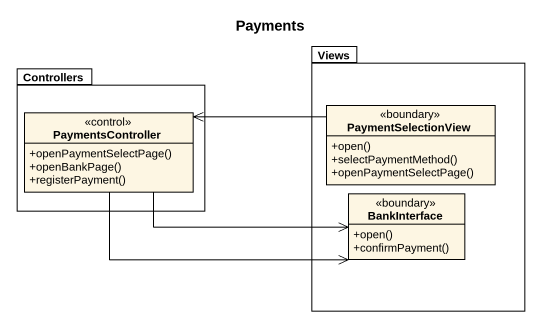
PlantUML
@startuml
title Payments
hide circle
hide empty members
skinparam classAttributeIconSize 0
package Views {
  class PaymentSelectionView <<boundary>> {
    +open()
    +selectPaymentMethod()
    +openPaymentSelectPage()
  }
  class BankInterface <<boundary>> {
    +open()
    +confirmPayment()
  }
}
package Controllers {
  class PaymentsController <<control>> {
    +openPaymentSelectPage()
    +openBankPage()
    +registerPayment()
  }
}
PaymentsController -right-> BankInterface
PaymentsController -right-> BankInterface
PaymentSelectionView -left-> PaymentsController
@enduml
